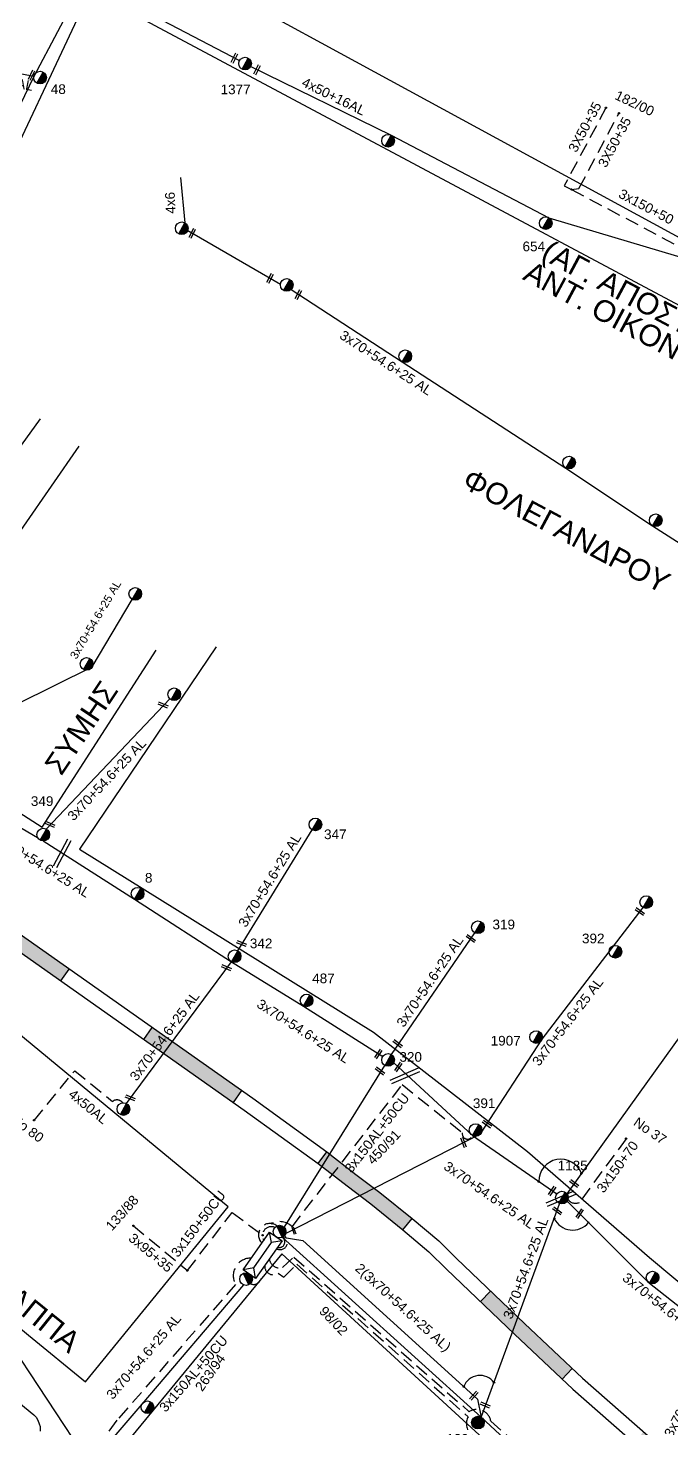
# Model space of a CAD drawing. Header units: millimetres. Extents: x 7477 to 9676, y 1828 to 2857.
# Drawn here: x 8886.7 to 9006.6, y 2457.9 to 2718.7 of the extents above; entities that cross this region are included whole.
import ezdxf
from ezdxf.enums import TextEntityAlignment as Align

# ---------------------------------------------------------------- set-up
doc = ezdxf.new("R2010")
doc.units = ezdxf.units.MM
doc.linetypes.add('DASHED', pattern=[19.05, 12.7, -6.35])
for name, color, linetype, lineweight in [('3x150+50', 7, 'Continuous', 30), ('3x150+50CU', 7, 'Continuous', 30), ('3x150+70', 7, 'Continuous', 30), ('3x150AL+50CU', 7, 'Continuous', 30), ('3X50+35', 7, 'Continuous', 30), ('3x70+54.6+25 AL', 7, 'SYN_LINE', 30), ('3x95+35', 7, 'Continuous', 30), ('4x50+13_5', 7, 'Continuous', 30), ('4x50+16AL', 7, 'Continuous', 30), ('4x50AL', 7, 'Continuous', 30), ('4x6', 7, 'SYN_LINE', 30), ('text διευθύνσεων', 250, 'Continuous', 30), ('Υπόβαθρο ΔΕΗ', 7, 'Continuous', 30)]:
    doc.layers.add(name, color=color, linetype=linetype, lineweight=lineweight)
for name, color, linetype in [('TEXT ΚΑΛΩΔΙΩΝ', 7, 'Continuous'), ('Άγνωστα', 7, 'Continuous'), ('Μηχανική τομή', 7, 'Continuous'), ('Στύλος Ξύλινος', 7, 'Continuous'), ('Στύλος Ξύλινος @ 1', 7, 'Continuous'), ('Στύλος ΦΜ', 7, 'Continuous'), ('Στύλος ΦΜ @ 1', 7, 'Continuous'), ('Συνδέσεις', 7, 'Continuous'), ('Τομή', 7, 'Continuous'), ('Υποσταθμός εναέριος 2 στύλων', 7, 'Continuous'), ('Υποσταθμός πόλεως', 7, 'Continuous')]:
    doc.layers.add(name, color=color, linetype=linetype)
doc.styles.add('arial', font='ARIAL.TTF')
doc.styles.get("Standard").update_dxf_attribs({"font": 'ARIAL.TTF'})
doc.linetypes.add('SYN_LINE', pattern='A,0.5,-0.0001,["/\\/\\/\\/",Standard,S=0.1,R=0,X=0,Y=-0.05],-0.25', length=0.7501)

# ---------------------------------------------------------------- blocks, each defined once
blk = doc.blocks.new('ΥΠΑΡΧΩΝ ΤΣΙΜΕΝΤΕΝΙΟΣ ΣΤΥΛΟΣ')
at = {"layer": 'Στύλος ΦΜ'}
blk.add_hatch(color=7, dxfattribs=at).paths.add_polyline_path([(-1.29, -2.28, 0.574793), (2.62, 0, 0.268822), (1.3, 2.27)])
at = {"layer": 'Στύλος ΦΜ', "color": 7}
blk.add_line((-1.29, -2.28), (1.3, 2.27), dxfattribs=at)
blk.add_circle((0, 0), 2.62, dxfattribs=at)
at = {"layer": 'Στύλος ΦΜ', "flags": 4}
for tag, p in [('ΑΡΙΘΜΟΣ', (-4.68, 8.05)), ('ΤΥΠΟΣ', (-4.91, 3.03))]:
    blk.add_attdef(tag, p, '', height=4, dxfattribs=at)
blk = doc.blocks.new('ΥΠΑΡΧΩΝ ΞΥΛΙΝΟΣ ΣΤΥΛΟΣ')
at = {"layer": 'Στύλος Ξύλινος'}
h = blk.add_hatch(color=7, dxfattribs=at)
h.paths.add_polyline_path([(-2.62, 0, 0.270008), (-1.29, -2.28), (1.3, 2.27, 0.576266)])
h.paths.add_polyline_path([(-1.29, -2.28, 0.574793), (2.62, 0, 0.268822), (1.3, 2.27)])
at = {"layer": 'Στύλος Ξύλινος', "color": 7}
blk.add_line((-1.29, -2.28), (1.3, 2.27), dxfattribs=at)
blk.add_circle((0, 0), 2.62, dxfattribs=at)
at = {"layer": 'Στύλος Ξύλινος', "flags": 4}
for tag, p in [('ΑΡΙΘΜΟΣ', (-4.91, 8.6)), ('ΤΥΠΟΣ', (-4.85, 3.39))]:
    blk.add_attdef(tag, p, '', height=4, dxfattribs=at)
blk = doc.blocks.new('ΥΠΟΣΤΑΘΜΟΣ ΕΝΑΕΡΙΟΣ ΕΠΙ 2 ΣΤΥΛΩΝ')
at = {"layer": 'Υποσταθμός εναέριος 2 στύλων', "linetype": 'Continuous'}
for points in [[(-11.97, -2.11, 0.574793), (-8.45, -0.07, 0.268822), (-9.64, 1.98)], [(9.68, -2.15, 0.574793), (13.19, -0.1, 0.268822), (12.01, 1.95)]]:
    blk.add_hatch(color=256, dxfattribs=at).paths.add_polyline_path(points)
for p, q in [((-11.97, -2.11), (-9.64, 1.98)), ((9.68, -2.15), (12.01, 1.95))]:
    blk.add_line(p, q, dxfattribs=at)
for centre in [(-10.81, -0.07), (10.84, -0.1)]:
    blk.add_circle(centre, 2.36, dxfattribs=at)
at = {"layer": 'Υποσταθμός πόλεως', "linetype": 'Continuous', "ltscale": 40}
blk.add_lwpolyline([(-8.57, 2.82), (8.57, 2.82), (8.57, -2.82), (-8.57, -2.82)], close=True, dxfattribs=at)
for points in [[(-5.75, 0), (-8.57, 2.82)], [(-8.57, -2.82), (-5.75, 0)], [(-5.75, 0), (5.75, 0)], [(5.75, 0), (8.57, 2.82)], [(8.57, -2.82), (5.75, 0)]]:
    blk.add_lwpolyline(points, dxfattribs=at)
at = {"layer": 'Υποσταθμός εναέριος 2 στύλων', "ltscale": 40, "flags": 1}
for tag, p in [('ΜΕΤΑΣΧΗΜΑΤΙΣΜΟΣ', (14.09, 2.51)), ('ΙΣΧΥΣ', (14.07, -0.28)), ('ΑΡΙΘΜΟΣ', (14.19, -3))]:
    blk.add_attdef(tag, p, '', height=1.8, dxfattribs=at)
blk = doc.blocks.new('ΜΗΧΑΝΙΚΗ ΤΟΜΗ')
at = {"layer": 'Μηχανική τομή', "ltscale": 40}
for p, q in [((-1.9, 0.8), (5.7, 0.8)), ((-1.9, -0.8), (5.7, -0.8))]:
    blk.add_line(p, q, dxfattribs=at)
blk = doc.blocks.new('ΤΟΜΗ')
at = {"layer": 'Τομή', "ltscale": 40}
for p, q in [((-5.7, 0), (17.1, 0)), ((-5.7, -2.8), (17.1, -2.8))]:
    blk.add_line(p, q, dxfattribs=at)
blk = doc.blocks.new('_ΣΥΝΔΕΣΗ')
at = {"layer": 'Συνδέσεις', "linetype": 'SYN_LINE', "ltscale": 40}
blk.add_hatch(color=256, dxfattribs=at).paths.add_polyline_path([(0.5, 0, 1), (-0.5, 0, 1)])
at = {"layer": 'Συνδέσεις'}
blk.add_circle((0, 0), 0.5, dxfattribs=at)

msp = doc.modelspace()

# ---------------------------------------------------------------- hatches: boundary and pattern name
at = {"layer": 'Υπόβαθρο ΔΕΗ', "lineweight": -3}
h = msp.add_hatch(color=256, dxfattribs=at)
h.paths.add_polyline_path([(8892.82, 2541.31), (8894.38, 2543.52), (8880.15, 2553.53), (8877.93, 2555.12), (8876.36, 2552.92), (8878.59, 2551.33)])
h.paths.add_polyline_path([(8909.84, 2532.64), (8908.28, 2530.43), (8924.97, 2518.68), (8926.53, 2520.89)])
h.paths.add_polyline_path([(8947.77, 2505.3), (8942.38, 2509.46), (8942.35, 2509.49), (8940.76, 2507.3), (8946.13, 2503.15), (8950.57, 2499.8), (8956.48, 2494.98), (8958.23, 2497.05), (8958.21, 2497.07), (8952.24, 2501.93)])
h = msp.add_hatch(color=256, dxfattribs=at)
h.paths.add_polyline_path([(8977.31, 2475.54), (8986.18, 2467.18), (8988.03, 2469.15), (8979.17, 2477.5), (8972.84, 2483.55), (8970.97, 2481.6)])
h.paths.add_polyline_path([(9002.18, 2456.61), (9001.32, 2457.37), (8999.54, 2455.33), (9000.39, 2454.59), (9015.12, 2441.49), (9015.25, 2441.36), (9017.08, 2443.35), (9016.94, 2443.49)])
h.paths.add_polyline_path([(9032.61, 2429.34), (9030.85, 2430.91), (9029.06, 2428.88), (9030.81, 2427.33), (9040.52, 2418.52), (9044.99, 2414.5), (9047.18, 2416.2), (9046.77, 2416.54), (9042.33, 2420.53)])
h.paths.add_polyline_path([(9061.72, 2403.35), (9061.68, 2403.38), (9059.93, 2401.33), (9074.22, 2388.13), (9076.05, 2390.11)])
h.paths.add_polyline_path([(9090.32, 2376.92), (9088.47, 2374.95), (9101.99, 2362.92), (9103.48, 2361.61), (9105.27, 2363.64), (9103.78, 2364.94)])
h.paths.add_polyline_path([(9132.1, 2336.39), (9133.16, 2335.39), (9134.95, 2337.42), (9133.92, 2338.39), (9119.85, 2350.81), (9118.06, 2348.79)])
h.paths.add_polyline_path([(9161.99, 2309.14), (9162.96, 2308.28), (9164.75, 2310.31), (9163.76, 2311.17), (9151.55, 2321.71), (9149.13, 2324.01), (9147.27, 2322.04), (9149.74, 2319.71)])
h.paths.add_polyline_path([(9191.68, 2282.81), (9193.6, 2284.71), (9193.54, 2284.77), (9179.74, 2297.08), (9178.5, 2298.17), (9176.71, 2296.14), (9177.94, 2295.05)])
h.paths.add_polyline_path([(9219.52, 2254.02), (9221.6, 2255.76), (9208.98, 2269.14), (9207.65, 2270.48), (9205.73, 2268.58), (9207.04, 2267.26)])
h.paths.add_polyline_path([(9233.69, 2239.4), (9233.3, 2239.94), (9231.12, 2238.33), (9231.53, 2237.79), (9243.04, 2222.46), (9245.2, 2224.08)])
h.paths.add_polyline_path([(9256.76, 2209.98), (9254.66, 2208.26), (9269.14, 2193.1), (9271.15, 2194.91), (9271.13, 2194.94)])

# ---------------------------------------------------------------- linework, layer by layer
at = {"layer": '3x150+50', "color": 2, "linetype": 'DASHED', "lineweight": -3, "ltscale": 0.2}
msp.add_lwpolyline([(8987.89, 2688.67), (9008.93, 2677.5, -0.491654), (9010.66, 2677.53, 12.695795)], format="xyb", dxfattribs=at)
at = {"layer": '3x150+50CU', "color": 5, "linetype": 'DASHED', "lineweight": -3, "ltscale": 0.2}
msp.add_lwpolyline([(8916.39, 2487.39), (8924.74, 2498.22), (8930.36, 2493.96)], dxfattribs=at)
at = {"layer": '3x150+50CU', "color": 6, "linetype": 'DASHED', "lineweight": -3, "ltscale": 0.2}
msp.add_lwpolyline([(8934.42, 2493.86, -0.948008), (8932.96, 2491.45, 1.248391)], format="xyb", dxfattribs=at)
at = {"layer": '3x150+50CU', "color": 151, "linetype": 'DASHED', "lineweight": -3, "ltscale": 0.2}
msp.add_lwpolyline([(8934.05, 2493.58, -0.887806), (8933.15, 2491.73, -2.413457)], format="xyb", dxfattribs=at)
at = {"layer": '3x150+70', "color": 2, "linetype": 'DASHED', "lineweight": -3, "ltscale": 0.2}
msp.add_lwpolyline([(8998.07, 2511.94), (8989.36, 2500.08, -0.372307), (8987.24, 2500.66, -1.818237)], format="xyb", dxfattribs=at)
at = {"layer": '3x150AL+50CU', "color": 2, "linetype": 'DASHED', "lineweight": -3, "ltscale": 0.2}
for points in [[(8932.14, 2496.15, -0.325392), (8935.87, 2495.55), (8956.38, 2522), (8967.59, 2513.05, 0.952918), (8969.46, 2512.52)], [(8933.04, 2495.71, 0.946384), (8930.27, 2492.51, 1.006264)]]:
    msp.add_lwpolyline(points, format="xyb", dxfattribs=at)
at = {"layer": '3x150AL+50CU', "color": 5, "linetype": 'DASHED', "lineweight": -3, "ltscale": 0.2}
msp.add_lwpolyline([(8932.65, 2495.41, 0.740814), (8930.62, 2493.01, -0.678042)], format="xyb", dxfattribs=at)
at = {"layer": '3x150AL+50CU', "color": 173, "linetype": 'DASHED', "lineweight": -3, "ltscale": 0.2}
msp.add_lwpolyline([(8928.29, 2489.69, 0.587723), (8925.37, 2484.8), (8903.28, 2459.5), (8881.96, 2430.88, 0.466208), (8880.6, 2429.06, -0.239317)], format="xyb", dxfattribs=at)
at = {"layer": '3x150AL+50CU', "color": 133, "linetype": 'DASHED', "lineweight": -3, "ltscale": 0.2}
msp.add_lwpolyline([(8930.79, 2488.36, 0.651391), (8933.3, 2486.91), (8934.35, 2486.18), (8936.75, 2488.57), (8968.64, 2460.17, 0.738744), (8972.42, 2456.39), (8996.32, 2434.47), (8995.18, 2432.83), (9005.85, 2423.15), (8990.85, 2406.69), (8990.85, 2406.7)], format="xyb", dxfattribs=at)
at = {"layer": '3x150AL+50CU', "color": 27, "linetype": 'DASHED', "lineweight": -3, "ltscale": 0.2}
msp.add_lwpolyline([(8931.64, 2489.56, 0.458795), (8934.1, 2487.94), (8936.2, 2489.89), (8968.86, 2461.1, -0.533032), (8972.87, 2459.37), (9027.27, 2410.86), (9028.82, 2409.92), (9032.79, 2406.17)], format="xyb", dxfattribs=at)
at = {"layer": '3x150AL+50CU', "color": 30, "linetype": 'DASHED', "lineweight": -3, "ltscale": 0.2}
msp.add_lwpolyline([(8928.11, 2484.93, 0.763848), (8929.89, 2487.08, -1.030749)], format="xyb", dxfattribs=at)
at = {"layer": '3X50+35', "color": 2, "linetype": 'DASHED', "lineweight": -3, "ltscale": 0.2}
msp.add_lwpolyline([(8994.32, 2703.88), (8986.55, 2689.34), (8987.89, 2688.67), (8989.28, 2688.85), (8996.74, 2702.86)], dxfattribs=at)
at = {"layer": '3x70+54.6+25 AL', "color": 85, "linetype": 'SYN_LINE', "lineweight": -3, "ltscale": 15}
for points in [[(8887.81, 2709.69), (8869.17, 2713.29)], [(8971.17, 2460.23), (8986.11, 2500.97)], [(8987.07, 2500.3), (9002.14, 2485.27), (9020.27, 2470.94)], [(8934.05, 2493.58), (8937.87, 2492.97), (8970.4, 2463.46), (8971.06, 2460.1)]]:
    msp.add_lwpolyline(points, dxfattribs=at)
at = {"layer": '3x70+54.6+25 AL', "color": 5, "linetype": 'SYN_LINE', "lineweight": -3, "ltscale": 15}
for points in [[(8916.46, 2681.06), (8933.72, 2671.06)], [(8935.71, 2670.04), (8956.38, 2656.59), (8986.87, 2636.8), (9002.99, 2626.05), (9018.6, 2616.05), (9034.49, 2605.88), (9052.64, 2594.31)], [(8925.76, 2546.93), (8939.61, 2569.44)], [(8889.51, 2567.37), (8889.51, 2567.37), (8906.55, 2556.52), (8924.6, 2544.88), (8937.99, 2536.64), (8952.76, 2527.22)], [(8954.38, 2527.59), (8969.88, 2550.27)], [(8905.08, 2518.47), (8924.6, 2544.88)]]:
    msp.add_lwpolyline(points, dxfattribs=at)
at = {"layer": '3x70+54.6+25 AL', "color": 173, "linetype": 'SYN_LINE', "lineweight": -3, "ltscale": 15}
for points in [[(8873.81, 2579.28), (8884.74, 2592.92), (8898.67, 2599.79), (8906.11, 2612.35)], [(8839.4, 2599.87), (8851.42, 2591.24), (8872.35, 2577.47), (8888.5, 2568)], [(8890.13, 2569.57), (8913.12, 2593.82)]]:
    msp.add_lwpolyline(points, dxfattribs=at)
at = {"layer": '3x70+54.6+25 AL', "color": 2, "linetype": 'SYN_LINE', "lineweight": -3, "ltscale": 15}
for points in [[(9052.65, 2593.04), (9034.45, 2567.6), (9010.12, 2533.85), (8987.05, 2501.68)], [(8934.66, 2494.26), (8970.98, 2512.84), (8982.43, 2530.49), (9001.23, 2554.96)], [(8954.81, 2526.06), (8969.46, 2512.52), (8985.14, 2501.65)]]:
    msp.add_lwpolyline(points, dxfattribs=at)
at = {"layer": '3x70+54.6+25 AL', "color": 62, "linetype": 'SYN_LINE', "lineweight": -3, "ltscale": 15}
msp.add_lwpolyline([(8898.26, 2451.28), (8882.25, 2475.59), (8855.69, 2497.56), (8837.41, 2513.68), (8818.33, 2529.61), (8805.1, 2540.84)], dxfattribs=at)
at = {"layer": '3x70+54.6+25 AL', "color": 6, "linetype": 'SYN_LINE', "lineweight": -3, "ltscale": 15}
for points in [[(8934.05, 2493.58), (8971.06, 2460.1)], [(8971.06, 2460.1), (8998.79, 2434.34)]]:
    msp.add_lwpolyline(points, dxfattribs=at)
at = {"layer": '3x70+54.6+25 AL', "color": 30, "linetype": 'SYN_LINE', "lineweight": -3, "ltscale": 15}
msp.add_lwpolyline([(8926.83, 2484.72), (8907.94, 2462.53), (8898.26, 2451.28), (8881.77, 2428.93)], dxfattribs=at)
at = {"layer": '3x95+35', "color": 5, "linetype": 'DASHED', "lineweight": -3, "ltscale": 0.2}
msp.add_lwpolyline([(8906.35, 2495.74), (8916.39, 2487.39)], dxfattribs=at)
at = {"layer": '4x50+13_5', "color": 85, "lineweight": -3, "ltscale": 0.2}
msp.add_lwpolyline([(8896.63, 2726.43), (8887.81, 2709.69), (8870.42, 2673.82), (8855.49, 2640.52), (8838.84, 2601.55)], dxfattribs=at)
at = {"layer": '4x50+16AL', "color": 2, "lineweight": -3, "ltscale": 0.2}
for points in [[(8898.87, 2726.98), (8926.09, 2712.67)], [(8928.18, 2711.57), (8954.35, 2698.76), (8983.69, 2683.42), (9010.52, 2675.41), (9029.28, 2665.28), (9046.51, 2655.52), (9064.65, 2645.48), (9073.59, 2642.31)]]:
    msp.add_lwpolyline(points, dxfattribs=at)
at = {"layer": '4x50AL', "color": 5, "lineweight": -3, "ltscale": 0.2}
msp.add_lwpolyline([(8934.42, 2495.43), (8953.13, 2525.58)], dxfattribs=at)
at = {"layer": '4x50AL', "color": 5, "linetype": 'DASHED', "lineweight": -3, "ltscale": 0.2}
msp.add_lwpolyline([(8887.86, 2515.35), (8895.41, 2524.6), (8902.44, 2518.85, -0.427482), (8904.36, 2518.62, 9.60934)], format="xyb", dxfattribs=at)
at = {"layer": '4x6', "color": 5, "linetype": 'SYN_LINE', "lineweight": -3, "ltscale": 10}
msp.add_lwpolyline([(8915.08, 2690.91), (8915.94, 2682.46)], dxfattribs=at)
at = {"layer": 'Υπόβαθρο ΔΕΗ', "lineweight": -3}
for points in [[(9134.69, 2730.34), (8918.92, 2729.68), (8918.54, 2729.63), (8918.35, 2729.6), (8918.22, 2729.49), (8918.05, 2729.32), (8917.99, 2729.14), (8917.98, 2728.94), (8918.04, 2728.75), (8918.21, 2728.6), (8918.59, 2728.41), (9074.72, 2643.44)], [(8924.01, 2499.24), (8881.33, 2534.42), (8861.36, 2551.46), (8823.95, 2574.24), (8805.55, 2543.66), (8842.75, 2512.26), (8859.48, 2498.14), (8872.01, 2487.56), (8886.78, 2475.36), (8897.41, 2466.67)], [(8933.98, 2490.48), (8888.67, 2435.45), (8958.56, 2376.55), (9003.71, 2426.54)]]:
    msp.add_lwpolyline(points, close=True, dxfattribs=at)
for points in [[(8888.96, 2645.97), (8851.55, 2594.18), (8839.99, 2601.61), (8898.38, 2725.66), (9068.79, 2634.61), (9055.6, 2614.21)], [(8896.19, 2640.87), (8860.05, 2588.75), (8889.37, 2569.96), (8910.6, 2602.91)], [(8921.72, 2603.54), (8896.33, 2565.86), (8951.04, 2531.77), (8979.7, 2509.57), (9002.45, 2489.83), (9041.72, 2456.96), (9096.04, 2412.89), (9141.12, 2459.77)], [(8878.59, 2551.33), (8926.98, 2517.27), (8940.76, 2507.3), (8946.13, 2503.15), (8950.57, 2499.8), (8956.48, 2494.98), (8961.35, 2490.89), (8964.64, 2487.66), (8977.31, 2475.54), (8988.15, 2465.32), (9000.39, 2454.59)], [(8880.15, 2553.53), (8928.55, 2519.47), (8942.38, 2509.46), (8947.77, 2505.3), (8952.24, 2501.93), (8958.21, 2497.07), (8963.17, 2492.89), (8966.52, 2489.6), (8979.17, 2477.5), (8989.97, 2467.32), (9002.18, 2456.61)], [(8892.82, 2541.31), (8894.38, 2543.52)], [(8801.95, 2531.17), (8887.83, 2460.55), (8888.22, 2460.1), (8888.52, 2459.53), (8888.8, 2458.85), (8888.97, 2458.37), (8888.97, 2457.51)], [(8908.28, 2530.43), (8909.84, 2532.64)], [(8924.97, 2518.68), (8926.53, 2520.89)], [(8940.76, 2507.3), (8942.35, 2509.49)], [(8956.48, 2494.98), (8958.23, 2497.05)], [(8970.97, 2481.6), (8972.84, 2483.55)], [(8986.18, 2467.18), (8988.03, 2469.15)]]:
    msp.add_lwpolyline(points, dxfattribs=at)
for centre, radius, start, end in [((8985.91, 2504.02), 4.1, 20.44, 180.8793), ((8988.11, 2498.73), 3.81, 205.7504, 320.7683), ((8970.85, 2464.64), 3.22, 35.601, 159.2366)]:
    msp.add_arc(centre, radius, start, end, dxfattribs=at)

# ---------------------------------------------------------------- block references
at = {"layer": 'Μηχανική τομή', "lineweight": -3}
for p, xscale, yscale, zscale, rotation in [((8924.95, 2712.73), 0.2499999999999996, 0.2499999999999996, 0.4999999999999997, 63.64666409903229), ((8887.18, 2709.56), 0.2499999999999996, 0.2499999999999996, 0.4999999999999997, 63.64666409903229), ((8929.18, 2710.55), 0.2499999999999996, 0.2499999999999996, 0.4999999999999997, 63.64666409903229), ((8917.11, 2680.12), 0.2499999999999996, 0.2499999999999996, 0.4999999999999997, 63.64666409903229), ((8931.58, 2671.74), 0.2499999999999996, 0.2499999999999996, 0.4999999999999997, 63.64666409903229), ((8936.87, 2668.7), 0.2499999999999996, 0.2499999999999996, 0.4999999999999997, 63.64666409903229), ((8912.34, 2592.47), 0.2499999999999996, 0.2499999999999996, 0.4999999999999997, 158.2397746484451), ((8891.28, 2570.25), 0.2499999999999996, 0.2499999999999996, 0.4999999999999997, 158.2397746484451), ((9001.01, 2553.91), 0.2500000000000988, 0.2500000000000988, 0.4999999999999997, 144.4480298886775), ((8926.96, 2548.06), 0.2499999999999996, 0.2499999999999996, 0.4999999999999997, 158.2397746484451), ((8969.54, 2548.91), 0.2500000000000988, 0.2500000000000988, 0.4999999999999997, 144.4480298886775), ((8924.13, 2543.57), 0.2499999999999996, 0.2499999999999996, 0.4999999999999997, 158.2397746484451), ((8955.91, 2529.31), 0.2500000000000304, 0.2500000000000304, 0.4999999999999997, 142.1767315170333), ((8951.7, 2527.32), 0.2499999999999996, 0.2499999999999996, 0.4999999999999997, 55.70816183242791), ((8952.62, 2524.2), 0.2500000000000304, 0.2500000000000304, 0.4999999999999997, 142.1767315170333), ((8955.42, 2524.89), 0.2499999999999997, 0.2499999999999997, 0.4999999999999997, 55.70816183242788), ((8906.23, 2519.34), 0.2499999999999996, 0.2499999999999996, 0.4999999999999997, 158.2397746484451), ((8972.54, 2514.36), 0.2500000000000988, 0.2500000000000988, 0.4999999999999997, 144.4480298886775), ((8968, 2510.76), 0.2500000000000988, 0.2500000000000988, 0.4999999999999997, 110.1072967810528), ((8988.76, 2503.27), 0.2500000000000304, 0.2500000000000304, 0.4999999999999997, 142.1767315170333), ((8984.05, 2501.83), 0.2499999999999983, 0.2499999999999983, 0.4999999999999997, 55.70816183242802), ((8985.63, 2498.18), 0.2500000000000304, 0.2500000000000304, 0.4999999999999997, 142.1767315170333), ((8989.17, 2497.6), 0.2499999999999983, 0.2499999999999983, 0.4999999999999997, 55.70816183242802), ((8936.36, 2494.45), 0.182237312827729, 0.182237312827729, 0.3644746256553137, 110.1072967810528), ((8970.03, 2464.43), 0.2500000000000988, 0.2500000000000988, 0.4999999999999997, 228.6699254309337), ((8972.29, 2462.14), 0.2500000000000988, 0.2500000000000988, 0.4999999999999997, 156.3238354299125)]:
    msp.add_blockref('ΜΗΧΑΝΙΚΗ ΤΟΜΗ', p, dxfattribs=dict(at, xscale=xscale, yscale=yscale, zscale=zscale, rotation=rotation))
at = {"layer": 'Στύλος Ξύλινος @ 1', "lineweight": -3, "ltscale": 40}
ref = msp.add_blockref('ΥΠΑΡΧΩΝ ΞΥΛΙΝΟΣ ΣΤΥΛΟΣ', (8970.47, 2459.08), dxfattribs=dict(at, xscale=0.4499999999998181, yscale=0.4499999999998181, zscale=0.4499999999998181))
ref.add_attrib('ΤΥΠΟΣ', '120', (8964.58, 2455.15), dxfattribs={"layer": 'Στύλος Ξύλινος', "height": 1.8, "flags": 4})
at = {"layer": 'Στύλος ΦΜ @ 1', "lineweight": -3, "ltscale": 40}
ref = msp.add_blockref('ΥΠΑΡΧΩΝ ΤΣΙΜΕΝΤΕΝΙΟΣ ΣΤΥΛΟΣ', (8927.14, 2712.12), dxfattribs=dict(at, xscale=0.4499999999999242, yscale=0.4499999999999242, zscale=0.4499999999999242))
ref.add_attrib('ΤΥΠΟΣ', '1377', (8922.57, 2706.41), dxfattribs={"layer": 'Στύλος ΦΜ', "height": 1.8, "flags": 4})
ref = msp.add_blockref('ΥΠΑΡΧΩΝ ΤΣΙΜΕΝΤΕΝΙΟΣ ΣΤΥΛΟΣ', (8888.97, 2709.51), dxfattribs=dict(at, xscale=0.4499999999998586, yscale=0.4499999999998586, zscale=0.4499999999998586))
ref.add_attrib('ΤΥΠΟΣ', '48', (8890.96, 2706.45), dxfattribs={"layer": 'Στύλος ΦΜ', "height": 1.8, "flags": 4})
at = {"layer": 'Στύλος ΦΜ @ 1', "lineweight": -3, "ltscale": 40, "xscale": 0.4499999999998181, "yscale": 0.4499999999998181, "zscale": 0.4499999999998181}
for p in [(8953.76, 2697.74), (8915.35, 2681.44), (8934.89, 2670.89), (8956.96, 2657.61), (8987.45, 2637.83), (9003.57, 2627.07), (8906.69, 2613.38), (8897.63, 2600.33), (8913.93, 2594.68), (9001.81, 2555.98), (8904.49, 2517.45), (9002.98, 2486.09), (8908.96, 2461.95)]:
    msp.add_blockref('ΥΠΑΡΧΩΝ ΤΣΙΜΕΝΤΕΝΙΟΣ ΣΤΥΛΟΣ', p, dxfattribs=at)
at = {"layer": 'Στύλος ΦΜ @ 1', "lineweight": -3, "ltscale": 40}
ref = msp.add_blockref('ΥΠΑΡΧΩΝ ΤΣΙΜΕΝΤΕΝΙΟΣ ΣΤΥΛΟΣ', (8983.11, 2682.4), dxfattribs=dict(at, xscale=0.4499999999998046, yscale=0.4499999999998046, zscale=0.4499999999998046))
ref.add_attrib('ΤΥΠΟΣ', '654', (8978.78, 2677.17), dxfattribs={"layer": 'Στύλος ΦΜ', "height": 1.8, "flags": 4})
ref = msp.add_blockref('ΥΠΑΡΧΩΝ ΤΣΙΜΕΝΤΕΝΙΟΣ ΣΤΥΛΟΣ', (8889.55, 2568.55), dxfattribs=dict(at, xscale=0.4499999999998181, yscale=0.4499999999998181, zscale=0.4499999999998181))
ref.add_attrib('ΤΥΠΟΣ', '349', (8887.25, 2573.89), dxfattribs={"layer": 'Στύλος ΦΜ', "height": 1.8, "flags": 4})
ref = msp.add_blockref('ΥΠΑΡΧΩΝ ΤΣΙΜΕΝΤΕΝΙΟΣ ΣΤΥΛΟΣ', (8940.22, 2570.44), dxfattribs=dict(at, xscale=0.4499999999998181, yscale=0.4499999999998181, zscale=0.4499999999998181))
ref.add_attrib('ΤΥΠΟΣ', '347', (8941.83, 2567.71), dxfattribs={"layer": 'Στύλος ΦΜ', "height": 1.8, "flags": 4})
ref = msp.add_blockref('ΥΠΑΡΧΩΝ ΤΣΙΜΕΝΤΕΝΙΟΣ ΣΤΥΛΟΣ', (8907.13, 2557.54), dxfattribs=dict(at, xscale=0.4499999999998006, yscale=0.4499999999998006, zscale=0.4499999999998006))
ref.add_attrib('ΤΥΠΟΣ', '8', (8908.49, 2559.61), dxfattribs={"layer": 'Στύλος ΦΜ', "height": 1.8, "flags": 4})
ref = msp.add_blockref('ΥΠΑΡΧΩΝ ΤΣΙΜΕΝΤΕΝΙΟΣ ΣΤΥΛΟΣ', (8970.47, 2551.29), dxfattribs=dict(at, xscale=0.449999999999866, yscale=0.449999999999866, zscale=0.449999999999866))
ref.add_attrib('ΤΥΠΟΣ', '319', (8973.19, 2550.93), dxfattribs={"layer": 'Στύλος ΦΜ', "height": 1.8, "flags": 4})
ref = msp.add_blockref('ΥΠΑΡΧΩΝ ΤΣΙΜΕΝΤΕΝΙΟΣ ΣΤΥΛΟΣ', (8925.18, 2545.91), dxfattribs=dict(at, xscale=0.449999999999818, yscale=0.449999999999818, zscale=0.449999999999818))
ref.add_attrib('ΤΥΠΟΣ', '342', (8928.02, 2547.4), dxfattribs={"layer": 'Στύλος ΦΜ', "height": 1.8, "flags": 4})
ref = msp.add_blockref('ΥΠΑΡΧΩΝ ΤΣΙΜΕΝΤΕΝΙΟΣ ΣΤΥΛΟΣ', (8996.08, 2546.74), dxfattribs=dict(at, xscale=0.4499999999998181, yscale=0.4499999999998181, zscale=0.4499999999998181))
ref.add_attrib('ΤΥΠΟΣ', '392', (8989.85, 2548.32), dxfattribs={"layer": 'Στύλος ΦΜ', "height": 1.8, "flags": 4})
ref = msp.add_blockref('ΥΠΑΡΧΩΝ ΤΣΙΜΕΝΤΕΝΙΟΣ ΣΤΥΛΟΣ', (8938.57, 2537.67), dxfattribs=dict(at, xscale=0.449999999999818, yscale=0.449999999999818, zscale=0.449999999999818))
ref.add_attrib('ΤΥΠΟΣ', '487', (8939.62, 2540.89), dxfattribs={"layer": 'Στύλος ΦΜ', "height": 1.8, "flags": 4})
ref = msp.add_blockref('ΥΠΑΡΧΩΝ ΤΣΙΜΕΝΤΕΝΙΟΣ ΣΤΥΛΟΣ', (8981.32, 2530.86), dxfattribs=dict(at, xscale=0.4499999999998181, yscale=0.4499999999998181, zscale=0.4499999999998181))
ref.add_attrib('ΤΥΠΟΣ', '1907', (8972.85, 2529.28), dxfattribs={"layer": 'Στύλος ΦΜ', "height": 1.8, "flags": 4})
ref = msp.add_blockref('ΥΠΑΡΧΩΝ ΤΣΙΜΕΝΤΕΝΙΟΣ ΣΤΥΛΟΣ', (8953.76, 2526.59), dxfattribs=dict(at, xscale=0.449999999999818, yscale=0.449999999999818, zscale=0.449999999999818))
ref.add_attrib('ΤΥΠΟΣ', '320', (8955.86, 2526.26), dxfattribs={"layer": 'Στύλος ΦΜ', "height": 1.8, "rotation": 360, "flags": 4})
ref = msp.add_blockref('ΥΠΑΡΧΩΝ ΤΣΙΜΕΝΤΕΝΙΟΣ ΣΤΥΛΟΣ', (8970.04, 2513.55), dxfattribs=dict(at, xscale=0.4499999999998194, yscale=0.4499999999998194, zscale=0.4499999999998194))
ref.add_attrib('ΤΥΠΟΣ', '391', (8969.54, 2517.64), dxfattribs={"layer": 'Στύλος ΦΜ', "height": 1.8, "flags": 4})
ref = msp.add_blockref('ΥΠΑΡΧΩΝ ΤΣΙΜΕΝΤΕΝΙΟΣ ΣΤΥΛΟΣ', (8986.11, 2500.97), dxfattribs=dict(at, xscale=0.4499999999997294, yscale=0.4499999999997294, zscale=0.4499999999997294))
ref.add_attrib('ΤΥΠΟΣ', '1185', (8985.31, 2506.03), dxfattribs={"layer": 'Στύλος ΦΜ', "height": 1.8, "flags": 4})
at = {"layer": 'Συνδέσεις', "lineweight": -3, "xscale": 0.25, "yscale": 0.25, "zscale": 0.25}
for p in [(8994.32, 2703.89), (8996.74, 2702.86), (8987.9, 2688.68), (8887.86, 2515.36), (8998.07, 2511.95), (8989.75, 2505.45), (8981.81, 2503.96), (8932.11, 2496.17), (8984.68, 2497.08), (8991.06, 2496.33), (8906.35, 2495.74), (8930.39, 2493.97), (8916.39, 2487.39), (8967.84, 2465.78), (8973.48, 2466.52)]:
    msp.add_blockref('_ΣΥΝΔΕΣΗ', p, dxfattribs=at)
at = {"layer": 'Τομή', "lineweight": -3}
for p, xscale, yscale, zscale, rotation in [((8892.11, 2564.01), 0.2499999999999995, 0.2499999999999995, 0.2499999999999995, 62.01819157746743), ((8955.48, 2523.42), 0.2499999999999996, 0.2499999999999996, 0.2499999999999996, 23.13713094545361), ((8984.47, 2500.56), 0.2499999999999996, 0.2499999999999996, 0.2499999999999996, 23.13713094545361)]:
    msp.add_blockref('ΤΟΜΗ', p, dxfattribs=dict(at, xscale=xscale, yscale=yscale, zscale=zscale, rotation=rotation))
at = {"layer": 'Υποσταθμός εναέριος 2 στύλων', "lineweight": -3, "xscale": 0.5, "yscale": 0.5, "zscale": 0.5, "rotation": 54.95002814274348}
msp.add_blockref('ΥΠΟΣΤΑΘΜΟΣ ΕΝΑΕΡΙΟΣ ΕΠΙ 2 ΣΤΥΛΩΝ', (8930.39, 2490.24), dxfattribs=at)

# ---------------------------------------------------------------- texts
at = {"layer": 'text διευθύνσεων', "color": 7, "lineweight": -3}
for s, rotation, p in [('(ΑΓ. ΑΠΟΣΤΟΛΩΝ)', 331.8846, (9004.51, 2666.12)), ('ΑΝΤ. ΟΙΚΟΝΟΜΟΥ', 331.8846, (9001.32, 2662.15)), ('ΦΟΛΕΓΑΝΔΡΟΥ', 331.8846, (8986.96, 2625.12)), ('ΣΥΜΗΣ', 56.2024, (8896.62, 2588.49))]:
    msp.add_text(s, height=4, rotation=rotation, dxfattribs=at).set_placement(p, align=Align.MIDDLE_CENTER)
at = {"layer": 'text διευθύνσεων', "color": 7, "lineweight": -3, "ltscale": 40, "insert": (8878.04, 2490.14), "char_height": 4, "width": 94.4586, "attachment_point": 1, "rotation": 321.0848, "style": 'arial'}
msp.add_mtext('Γ.ΠAΠΠA', dxfattribs=at)
at = {"layer": 'TEXT ΚΑΛΩΔΙΩΝ', "linetype": 'Continuous', "lineweight": -3, "ltscale": 0.2}
for s, height, rotation, p in [('3x70+54.6+25 AL', 1.8, 349.0707, (8877.91, 2709.77)), ('4x50+16AL', 1.8, 333.9208, (8943.65, 2706)), ('3X50+35', 1.8, 61.8859, (8990.38, 2700.31)), ('3X50+35', 1.8, 61.9705, (8995.92, 2697.49)), ('4x6', 1.8, 92.4266, (8913.2, 2686.18)), ('3x150+50', 1.8, 332.0281, (9001.82, 2685.48)), ('3x70+54.6+25 AL', 1.8, 326.9448, (8953.37, 2656.4)), ('3x70+54.6+25 AL', 1.5, 59.3717, (8899.29, 2608.59)), ('3x70+54.6+25 AL', 1.8, 46.5406, (8901.37, 2578.81)), ('3x70+54.6+25 AL', 1.8, 327.9531, (8889.61, 2562.76)), ('3x70+54.6+25 AL', 1.8, 58.398, (8931.72, 2560.06)), ('3x70+54.6+25 AL', 1.8, 55.6345, (8961.53, 2541.24)), ('3x70+54.6+25 AL', 1.8, 52.4709, (8987.19, 2533.73)), ('3x70+54.6+25 AL', 1.8, 53.5392, (8912.13, 2531.04)), ('3x70+54.6+25 AL', 1.8, 327.4702, (8937.98, 2531.97)), ('4x50AL', 1.8, 320.7467, (8897.96, 2517.92)), ('3x150AL+50CU', 1.8, 52.2096, (8951.69, 2513.01)), ('3x150+70', 1.8, 53.7058, (8996.45, 2506.7)), ('3x70+54.6+25 AL', 1.8, 325.2606, (8972.61, 2501.46)), ('3x150+50CU', 1.8, 52.3384, (8918.42, 2496.1)), ('3x70+54.6+25 AL', 1.8, 69.8656, (8979.37, 2487.83)), ('3x95+35', 1.8, 320.2347, (8909.58, 2490.71)), ('2(3x70+54.6+25 AL)', 1.8, 317.7736, (8956.57, 2480.53)), ('3x70+54.6+25 AL', 1.8, 321.6674, (9005.55, 2480.27)), ('3x70+54.6+25 AL', 1.8, 49.5859, (8908.25, 2471.39)), ('3x150AL+50CU', 1.8, 48.8707, (8917.52, 2468.18)), ('3x70+54.6+25 AL', 1.8, 61.8381, (9010.52, 2465.34))]:
    msp.add_text(s, height=height, rotation=rotation, dxfattribs=at).set_placement(p, align=Align.MIDDLE_CENTER)
at = {"layer": 'Άγνωστα', "lineweight": -3, "ltscale": 40, "char_height": 1.8, "width": 27.758, "attachment_point": 1, "style": 'arial'}
for s, insert, rotation in [('182/00', (8996.57, 2707.19), 334.7004), ('No 80', (8884.5, 2516.57), 323.1735), ('No 37', (9000.29, 2516.06), 325.2902), ('450/91', (8949.67, 2508.19), 46.776), ('133/88', (8901.01, 2495.86), 48.4505), ('98/02', (8942.09, 2480.93), 313.6188), ('263/94', (8917.68, 2465.76), 54.953)]:
    msp.add_mtext(s, dxfattribs=dict(at, insert=insert, rotation=rotation))

doc.saveas('drawing.dxf')
